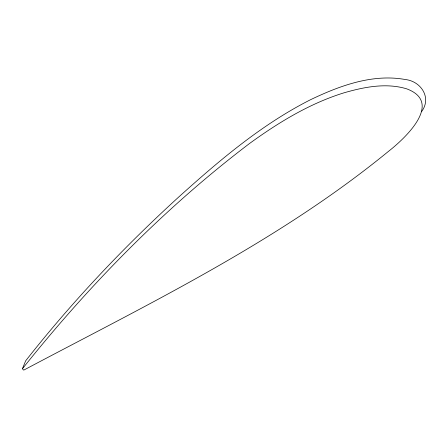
<?xml version="1.0" encoding="UTF-8"?>
<svg xmlns="http://www.w3.org/2000/svg" width="448" height="448" viewBox="0 0 448 448"><rect width="100%" height="100%" fill="white"/><g stroke="black" fill="none" stroke-linecap="round" stroke-linejoin="round"><path stroke-width="0.67" d="M22.4 368.794C88.894 285.32 164.259 208.242 249.357 143.634C278.253 122.629 309.294 103.65 343.594 92.943C363.821 87.052 386.014 82.578 406.694 88.833C443.761 102.62 404.74 138.645 388.394 151.424C278.242 241.606 148.753 303.8 23.738 370.132L22.4 368.794L25.67 360.819C71.758 302.098 123.211 247.705 178.31 197.389C219.044 160.686 261.391 124.555 310.615 99.669C339.685 85.764 372.568 73.584 405.238 79.514C420.801 81.127 431.906 97.563 421.742 111.373"/></g></svg>
